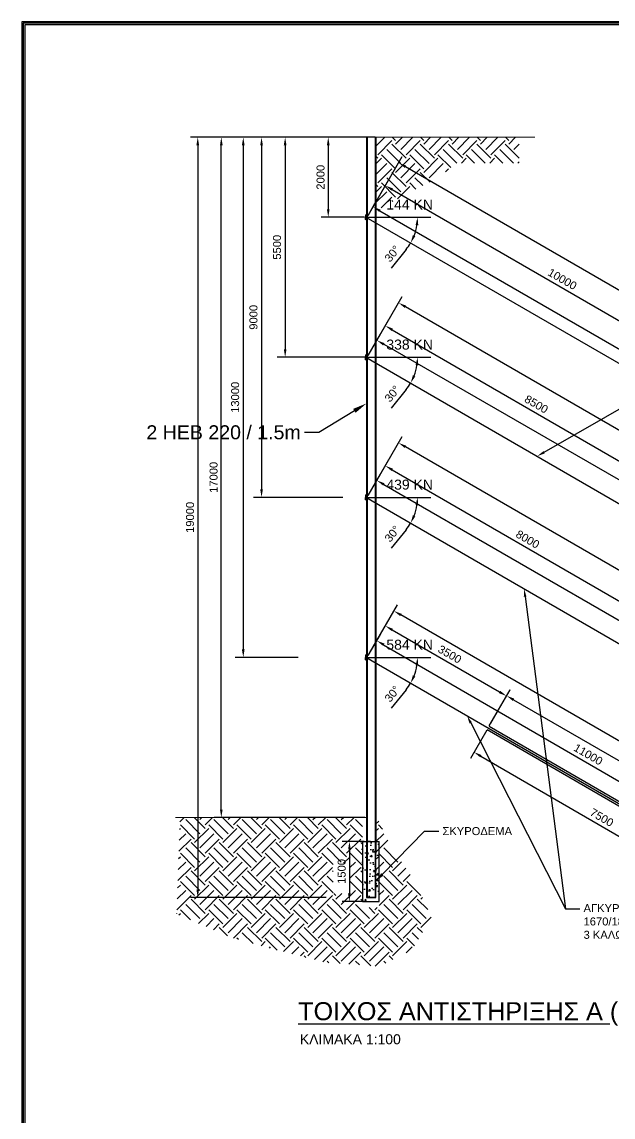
# Model space of a CAD drawing. Header units: inches. Extents: x 3 to 172, y -67 to 57.
# Drawn here: x 95.25 to 110.03, y 29.63 to 56.99 of the extents above; entities that cross this region are included whole.
import ezdxf
from ezdxf import colors
from ezdxf.entities.mleader import LeaderData, LeaderLine
from ezdxf.math import Vec2, Vec3

# ---------------------------------------------------------------- set-up
doc = ezdxf.new("R2010")
doc.units = ezdxf.units.IN
doc.header["$MEASUREMENT"] = 0
for name, color, linetype in [('3', 1, 'Continuous'), ('BEAMS', 3, 'Continuous'), ('BORDER-1', 5, 'Continuous'), ('DETAILS', 3, 'Continuous'), ('L2 COLUMN Wall', 7, 'Continuous'), ('REINFORCEMENT', 6, 'Continuous'), ('STATIC', 3, 'Continuous'), ('STATICA', 3, 'Continuous'), ('TEXT', 3, 'Continuous')]:
    doc.layers.add(name, color=color, linetype=linetype)
doc.styles.add('arial greek', font='arial.ttf')
doc.styles.add('STYLE1', font='arial.ttf')
doc.styles.add('STYLE2', font='arial.ttf')
doc.dimstyles.new('1-100', dxfattribs={"dimtxt": 0.2, "dimasz": 0.2, "dimexe": 0.2, "dimexo": 0, "dimgap": 0.1, "dimtad": 1, "dimdec": 0, "dimlfac": 1000, "dimzin": 1, "dimdsep": 46, "dimtxsty": 'arial greek', "dimcen": 0.02, "dimclrd": 1, "dimclre": 1, "dimclrt": 3, "dimadec": 3, "dimazin": 0, "dimtfac": 0.1, "dimtdec": 0, "dimtmove": 0, "dimatfit": 2, "dimfxl": 1, "dimtolj": 1, "dimtzin": 0, "dimarcsym": 0})
doc.dimstyles.new('style 1', dxfattribs={"dimtxt": 0.2, "dimasz": 0.2, "dimexe": 0.18, "dimexo": 0.0625, "dimgap": 0.09, "dimtad": 1, "dimdec": 0, "dimlfac": 1000, "dimzin": 0, "dimdsep": 46, "dimtxsty": 'STYLE2', "dimcen": 0.09, "dimclrd": 1, "dimclre": 1, "dimclrt": 3, "dimadec": 3, "dimazin": 0, "dimtfac": 1, "dimtdec": 0, "dimtofl": 0, "dimtmove": 0, "dimatfit": 3, "dimfxl": 1, "dimtolj": 1, "dimtzin": 0, "dimarcsym": 0})

# ---------------------------------------------------------------- blocks, each defined once
blk = doc.blocks.new('*D167')
at = {"layer": 'DefPoints', "color": 0, "linetype": 'Continuous', "ltscale": 4, "transparency": 16777216}
for p in [(103.867, 36.513), (103.438, 35.014), (103.864, 35.013)]:
    blk.add_point(p, dxfattribs=at)
at = {"layer": 'DETAILS', "color": 1, "linetype": 'Continuous', "lineweight": -2, "ltscale": 4, "transparency": 16777216}
for p, q in [((103.805, 36.514), (103.261, 36.515)), ((103.441, 36.314), (103.438, 35.214)), ((103.801, 35.014), (103.258, 35.015))]:
    blk.add_line(p, q, dxfattribs=at)
at = {"layer": 'DETAILS', "color": 1, "linetype": 'Continuous', "ltscale": 4, "transparency": 16777216}
for points in [[(103.407, 36.315), (103.474, 36.314), (103.441, 36.514)], [(103.405, 35.215), (103.471, 35.214), (103.438, 35.014)]]:
    blk.add_solid(points, dxfattribs=at)
at = {"layer": 'DETAILS', "color": 3, "linetype": 'Continuous', "lineweight": 15, "ltscale": 4, "transparency": 16777216, "insert": (103.247, 35.765), "char_height": 0.2, "attachment_point": 5, "rotation": 89.8663, "style": 'STYLE2'}
blk.add_mtext('\\A1;1500', dxfattribs=at)
blk = doc.blocks.new('*D168')
at = {"layer": 'DefPoints', "color": 0, "linetype": 'Continuous', "ltscale": 4, "transparency": 16777216}
for p in [(103.875, 52.104), (112.994, 47.897), (112.531, 47.096)]:
    blk.add_point(p, dxfattribs=at)
at = {"layer": 'DETAILS', "color": 1, "linetype": 'Continuous', "lineweight": -2, "ltscale": 4, "transparency": 16777216}
for p, q in [((103.906, 52.158), (104.428, 53.06)), ((104.511, 52.804), (112.821, 47.997)), ((112.562, 47.15), (113.084, 48.052))]:
    blk.add_line(p, q, dxfattribs=at)
at = {"layer": 'DETAILS', "color": 1, "linetype": 'Continuous', "ltscale": 4, "transparency": 16777216}
for points in [[(104.528, 52.833), (104.495, 52.775), (104.338, 52.904)], [(112.838, 48.026), (112.804, 47.968), (112.994, 47.897)]]:
    blk.add_solid(points, dxfattribs=at)
at = {"layer": 'DETAILS', "color": 3, "linetype": 'Continuous', "lineweight": 15, "ltscale": 4, "transparency": 16777216, "insert": (108.762, 50.567), "char_height": 0.2, "attachment_point": 5, "rotation": 329.9515, "style": 'STYLE2'}
blk.add_mtext('\\A1;10000', dxfattribs=at)
blk = doc.blocks.new('*D170')
at = {"layer": 'DefPoints', "color": 0, "linetype": 'Continuous', "ltscale": 4, "transparency": 16777216}
for p in [(104.668, 53.475), (103.911, 52.165), (121.225, 42.154)]:
    blk.add_point(p, dxfattribs=at)
at = {"layer": 'DETAILS', "color": 1, "linetype": 'Continuous', "lineweight": -2, "ltscale": 4, "transparency": 16777216}
for p, q in [((103.942, 52.219), (104.758, 53.631)), ((121.809, 43.563), (104.841, 53.375)), ((121.256, 42.208), (122.072, 43.619))]:
    blk.add_line(p, q, dxfattribs=at)
at = {"layer": 'DETAILS', "color": 1, "linetype": 'Continuous', "ltscale": 4, "transparency": 16777216}
for points in [[(104.858, 53.404), (104.825, 53.346), (104.668, 53.475)], [(121.825, 43.592), (121.792, 43.535), (121.982, 43.463)]]:
    blk.add_solid(points, dxfattribs=at)
at = {"layer": 'DETAILS', "color": 3, "linetype": 'Continuous', "lineweight": 15, "ltscale": 4, "transparency": 16777216, "insert": (112.123, 49.386), "char_height": 0.2, "attachment_point": 5, "rotation": 329.9614, "style": 'STYLE2'}
blk.add_mtext('\\A1;20000', dxfattribs=at)
blk = doc.blocks.new('*D250')
at = {"layer": 'DefPoints', "color": 0, "transparency": 16777216}
for p in [(103.696, 52.116), (103.853, 52.116), (105.23, 52.116), (105.124, 51.892), (121.189, 42.092)]:
    blk.add_point(p, dxfattribs=at)
at = {"layer": 'STATICA', "color": 1, "lineweight": -2, "transparency": 16777216}
blk.add_line((104.857, 51.306), (104.485, 50.845), dxfattribs=at)
for start, end in [(338.8595, 351.102), (321.0635, 329.9615)]:
    blk.add_arc((103.854, 52.116), 1.289, start, end, dxfattribs=at)
at = {"layer": 'STATICA', "color": 1, "transparency": 16777216}
for points in [[(105.094, 51.919), (105.161, 51.914), (105.143, 52.116)], [(105.087, 51.636), (105.026, 51.665), (104.97, 51.47)]]:
    blk.add_solid(points, dxfattribs=at)
at = {"layer": 'STATICA', "color": 3, "transparency": 16777216, "insert": (104.513, 51.202), "char_height": 0.2, "attachment_point": 5, "rotation": 51.0635, "style": 'arial greek'}
blk.add_mtext('\\A1;30%%D', dxfattribs=at)
blk = doc.blocks.new('*D171')
at = {"layer": 'DefPoints', "color": 0, "linetype": 'Continuous', "ltscale": 4, "transparency": 16777216}
for p in [(103.875, 52.104), (117.02, 44.871), (116.864, 44.601)]:
    blk.add_point(p, dxfattribs=at)
at = {"layer": 'DETAILS', "color": 1, "linetype": 'Continuous', "lineweight": -2, "ltscale": 4, "transparency": 16777216}
for p, q in [((103.906, 52.158), (104.121, 52.529)), ((104.204, 52.274), (116.847, 44.971)), ((116.895, 44.655), (117.11, 45.027))]:
    blk.add_line(p, q, dxfattribs=at)
at = {"layer": 'DETAILS', "color": 1, "linetype": 'Continuous', "ltscale": 4, "transparency": 16777216}
for points in [[(104.221, 52.302), (104.188, 52.245), (104.031, 52.374)], [(116.863, 45), (116.83, 44.943), (117.02, 44.871)]]:
    blk.add_solid(points, dxfattribs=at)
at = {"layer": 'DETAILS', "color": 3, "linetype": 'Continuous', "lineweight": 15, "ltscale": 4, "transparency": 16777216, "insert": (110.622, 48.789), "char_height": 0.2, "attachment_point": 5, "rotation": 329.9899, "style": 'STYLE2'}
blk.add_mtext('\\A1;15000', dxfattribs=at)
blk = doc.blocks.new('*D251')
at = {"layer": 'DefPoints', "color": 0, "linetype": 'Continuous', "transparency": 16777216}
for p in [(100.238, 54.113), (103.884, 54.113), (103.885, 37.113)]:
    blk.add_point(p, dxfattribs=at)
at = {"layer": 'TEXT', "color": 1, "linetype": 'Continuous', "lineweight": -2, "transparency": 16777216}
for p, q in [((103.821, 54.113), (100.058, 54.113)), ((100.238, 37.313), (100.238, 53.913)), ((103.823, 37.113), (100.058, 37.113))]:
    blk.add_line(p, q, dxfattribs=at)
at = {"layer": 'TEXT', "color": 1, "linetype": 'Continuous', "transparency": 16777216}
for points in [[(100.205, 53.913), (100.271, 53.913), (100.238, 54.113)], [(100.205, 37.313), (100.271, 37.313), (100.238, 37.113)]]:
    blk.add_solid(points, dxfattribs=at)
at = {"layer": 'TEXT', "color": 3, "linetype": 'Continuous', "transparency": 16777216, "insert": (100.046, 45.613), "char_height": 0.2, "attachment_point": 5, "rotation": 90, "style": 'STYLE2'}
blk.add_mtext('\\A1;17000', dxfattribs=at)
blk = doc.blocks.new('*D174')
at = {"layer": 'DefPoints', "color": 0, "linetype": 'Continuous', "transparency": 16777216}
for p in [(102.922, 54.113), (99.649, 35.113), (102.922, 35.113)]:
    blk.add_point(p, dxfattribs=at)
at = {"layer": 'TEXT', "color": 1, "linetype": 'Continuous', "lineweight": -2, "transparency": 16777216}
for p, q in [((102.86, 54.113), (99.469, 54.113)), ((99.649, 53.913), (99.649, 35.313)), ((102.86, 35.113), (99.469, 35.113))]:
    blk.add_line(p, q, dxfattribs=at)
at = {"layer": 'TEXT', "color": 1, "linetype": 'Continuous', "transparency": 16777216}
for points in [[(99.616, 53.913), (99.682, 53.913), (99.649, 54.113)], [(99.616, 35.313), (99.682, 35.313), (99.649, 35.113)]]:
    blk.add_solid(points, dxfattribs=at)
at = {"layer": 'TEXT', "color": 3, "linetype": 'Continuous', "transparency": 16777216, "insert": (99.457, 44.613), "char_height": 0.2, "attachment_point": 5, "rotation": 90, "style": 'STYLE2'}
blk.add_mtext('\\A1;19000', dxfattribs=at)
blk = doc.blocks.new('*D175')
at = {"layer": 'DefPoints', "color": 0, "linetype": 'Continuous', "transparency": 16777216}
for p in [(103.884, 54.113), (102.911, 52.113), (103.884, 52.113)]:
    blk.add_point(p, dxfattribs=at)
at = {"layer": 'TEXT', "color": 1, "linetype": 'Continuous', "lineweight": -2, "transparency": 16777216}
for p, q in [((103.821, 54.113), (102.731, 54.113)), ((102.911, 53.913), (102.911, 52.313)), ((103.821, 52.113), (102.731, 52.113))]:
    blk.add_line(p, q, dxfattribs=at)
at = {"layer": 'TEXT', "color": 1, "linetype": 'Continuous', "transparency": 16777216}
for points in [[(102.878, 53.913), (102.944, 53.913), (102.911, 54.113)], [(102.878, 52.313), (102.944, 52.313), (102.911, 52.113)]]:
    blk.add_solid(points, dxfattribs=at)
at = {"layer": 'TEXT', "color": 3, "linetype": 'Continuous', "transparency": 16777216, "insert": (102.719, 53.113), "char_height": 0.2, "attachment_point": 5, "rotation": 90, "style": 'STYLE2'}
blk.add_mtext('\\A1;2000', dxfattribs=at)
blk = doc.blocks.new('*D176')
at = {"layer": 'DefPoints', "color": 0, "linetype": 'Continuous', "ltscale": 4, "transparency": 16777216}
for p in [(103.875, 48.604), (111.696, 45.148), (111.234, 44.349)]:
    blk.add_point(p, dxfattribs=at)
at = {"layer": 'DETAILS', "color": 1, "linetype": 'Continuous', "lineweight": -2, "ltscale": 4, "transparency": 16777216}
for p, q in [((103.906, 48.658), (104.427, 49.558)), ((104.51, 49.302), (111.522, 45.248)), ((111.265, 44.403), (111.786, 45.303))]:
    blk.add_line(p, q, dxfattribs=at)
at = {"layer": 'DETAILS', "color": 1, "linetype": 'Continuous', "ltscale": 4, "transparency": 16777216}
for points in [[(104.527, 49.331), (104.493, 49.273), (104.337, 49.402)], [(111.539, 45.277), (111.506, 45.219), (111.696, 45.148)]]:
    blk.add_solid(points, dxfattribs=at)
at = {"layer": 'DETAILS', "color": 3, "linetype": 'Continuous', "lineweight": 15, "ltscale": 4, "transparency": 16777216, "insert": (108.112, 47.441), "char_height": 0.2, "attachment_point": 5, "rotation": 329.965, "style": 'STYLE2'}
blk.add_mtext('\\A1;8500', dxfattribs=at)
blk = doc.blocks.new('*D178')
at = {"layer": 'DefPoints', "color": 0, "linetype": 'Continuous', "ltscale": 4, "transparency": 16777216}
for p in [(104.668, 49.975), (103.911, 48.665), (120.792, 38.904)]:
    blk.add_point(p, dxfattribs=at)
at = {"layer": 'DETAILS', "color": 1, "linetype": 'Continuous', "lineweight": -2, "ltscale": 4, "transparency": 16777216}
for p, q in [((103.942, 48.719), (104.758, 50.131)), ((121.376, 40.314), (104.841, 49.875)), ((120.823, 38.958), (121.639, 40.369))]:
    blk.add_line(p, q, dxfattribs=at)
at = {"layer": 'DETAILS', "color": 1, "linetype": 'Continuous', "ltscale": 4, "transparency": 16777216}
for points in [[(104.858, 49.904), (104.825, 49.846), (104.668, 49.975)], [(121.393, 40.343), (121.359, 40.285), (121.549, 40.214)]]:
    blk.add_solid(points, dxfattribs=at)
at = {"layer": 'DETAILS', "color": 3, "linetype": 'Continuous', "lineweight": 15, "ltscale": 4, "transparency": 16777216, "insert": (114.287, 44.635), "char_height": 0.2, "attachment_point": 5, "rotation": 329.9614, "style": 'STYLE2'}
blk.add_mtext('\\A1;19500', dxfattribs=at)
blk = doc.blocks.new('*D252')
at = {"layer": 'DefPoints', "color": 0, "transparency": 16777216}
for p in [(103.696, 48.616), (103.853, 48.616), (105.23, 48.616), (105.124, 48.392), (120.756, 38.842)]:
    blk.add_point(p, dxfattribs=at)
at = {"layer": 'STATICA', "color": 1, "lineweight": -2, "transparency": 16777216}
blk.add_line((104.857, 47.806), (104.485, 47.345), dxfattribs=at)
for start, end in [(338.8595, 351.102), (321.0635, 329.9615)]:
    blk.add_arc((103.854, 48.616), 1.289, start, end, dxfattribs=at)
at = {"layer": 'STATICA', "color": 1, "transparency": 16777216}
for points in [[(105.094, 48.419), (105.161, 48.414), (105.143, 48.616)], [(105.087, 48.136), (105.026, 48.165), (104.97, 47.97)]]:
    blk.add_solid(points, dxfattribs=at)
at = {"layer": 'STATICA', "color": 3, "transparency": 16777216, "insert": (104.513, 47.702), "char_height": 0.2, "attachment_point": 5, "rotation": 51.0635, "style": 'arial greek'}
blk.add_mtext('\\A1;30%%D', dxfattribs=at)
blk = doc.blocks.new('*D179')
at = {"layer": 'DefPoints', "color": 0, "linetype": 'Continuous', "ltscale": 4, "transparency": 16777216}
for p in [(103.875, 48.604), (116.256, 42.05), (116.006, 41.615)]:
    blk.add_point(p, dxfattribs=at)
at = {"layer": 'DETAILS', "color": 1, "linetype": 'Continuous', "lineweight": -2, "ltscale": 4, "transparency": 16777216}
for p, q in [((103.906, 48.658), (104.215, 49.194)), ((104.299, 48.938), (116.083, 42.149)), ((116.037, 41.669), (116.346, 42.206))]:
    blk.add_line(p, q, dxfattribs=at)
at = {"layer": 'DETAILS', "color": 1, "linetype": 'Continuous', "ltscale": 4, "transparency": 16777216}
for points in [[(104.315, 48.967), (104.282, 48.909), (104.126, 49.038)], [(116.099, 42.178), (116.066, 42.121), (116.256, 42.05)]]:
    blk.add_solid(points, dxfattribs=at)
at = {"layer": 'DETAILS', "color": 3, "linetype": 'Continuous', "lineweight": 15, "ltscale": 4, "transparency": 16777216, "insert": (111.586, 44.962), "char_height": 0.2, "attachment_point": 5, "rotation": 330.0532, "style": 'STYLE2'}
blk.add_mtext('\\A1;14000', dxfattribs=at)
blk = doc.blocks.new('*D182')
at = {"layer": 'DefPoints', "color": 0, "ltscale": 100, "transparency": 16777216}
for p in [(103.864, 54.113), (101.834, 48.613), (103.864, 48.613)]:
    blk.add_point(p, dxfattribs=at)
at = {"layer": 'REINFORCEMENT', "color": 1, "lineweight": -2, "ltscale": 100, "transparency": 16777216}
for p, q in [((103.864, 54.113), (101.634, 54.113)), ((101.834, 53.913), (101.834, 48.813)), ((103.864, 48.613), (101.634, 48.613))]:
    blk.add_line(p, q, dxfattribs=at)
at = {"layer": 'REINFORCEMENT', "color": 1, "ltscale": 100, "transparency": 16777216}
for points in [[(101.8, 53.913), (101.867, 53.913), (101.834, 54.113)], [(101.8, 48.813), (101.867, 48.813), (101.834, 48.613)]]:
    blk.add_solid(points, dxfattribs=at)
at = {"layer": 'REINFORCEMENT', "color": 3, "ltscale": 100, "transparency": 16777216, "insert": (101.631, 51.363), "char_height": 0.2, "attachment_point": 5, "rotation": 90, "style": 'arial greek'}
blk.add_mtext('\\A1;5500', dxfattribs=at)
blk = doc.blocks.new('*D183')
at = {"layer": 'DefPoints', "color": 0, "ltscale": 100, "transparency": 16777216}
for p in [(103.276, 54.113), (101.244, 45.113), (103.276, 45.113)]:
    blk.add_point(p, dxfattribs=at)
at = {"layer": 'REINFORCEMENT', "color": 1, "lineweight": -2, "ltscale": 100, "transparency": 16777216}
for p, q in [((103.276, 54.113), (101.044, 54.113)), ((101.244, 53.913), (101.244, 45.313)), ((103.276, 45.113), (101.044, 45.113))]:
    blk.add_line(p, q, dxfattribs=at)
at = {"layer": 'REINFORCEMENT', "color": 1, "ltscale": 100, "transparency": 16777216}
for points in [[(101.211, 53.913), (101.277, 53.913), (101.244, 54.113)], [(101.211, 45.313), (101.277, 45.313), (101.244, 45.113)]]:
    blk.add_solid(points, dxfattribs=at)
at = {"layer": 'REINFORCEMENT', "color": 3, "ltscale": 100, "transparency": 16777216, "insert": (101.042, 49.613), "char_height": 0.2, "attachment_point": 5, "rotation": 90, "style": 'arial greek'}
blk.add_mtext('\\A1;9000', dxfattribs=at)
blk = doc.blocks.new('*D184')
at = {"layer": 'DefPoints', "color": 0, "linetype": 'Continuous', "ltscale": 4, "transparency": 16777216}
for p in [(103.875, 45.104), (111.261, 41.895), (110.799, 41.096)]:
    blk.add_point(p, dxfattribs=at)
at = {"layer": 'DETAILS', "color": 1, "linetype": 'Continuous', "lineweight": -2, "ltscale": 4, "transparency": 16777216}
for p, q in [((103.906, 45.158), (104.427, 46.058)), ((104.51, 45.802), (111.088, 41.995)), ((110.831, 41.15), (111.351, 42.051))]:
    blk.add_line(p, q, dxfattribs=at)
at = {"layer": 'DETAILS', "color": 1, "linetype": 'Continuous', "ltscale": 4, "transparency": 16777216}
for points in [[(104.527, 45.831), (104.494, 45.773), (104.337, 45.902)], [(111.105, 42.024), (111.072, 41.966), (111.261, 41.895)]]:
    blk.add_solid(points, dxfattribs=at)
at = {"layer": 'DETAILS', "color": 3, "linetype": 'Continuous', "lineweight": 15, "ltscale": 4, "transparency": 16777216, "insert": (107.896, 44.065), "char_height": 0.2, "attachment_point": 5, "rotation": 329.9404, "style": 'STYLE2'}
blk.add_mtext('\\A1;8000', dxfattribs=at)
blk = doc.blocks.new('*D186')
at = {"layer": 'DefPoints', "color": 0, "linetype": 'Continuous', "ltscale": 4, "transparency": 16777216}
for p in [(104.668, 46.475), (103.911, 45.165), (121.225, 35.154)]:
    blk.add_point(p, dxfattribs=at)
at = {"layer": 'DETAILS', "color": 1, "linetype": 'Continuous', "lineweight": -2, "ltscale": 4, "transparency": 16777216}
for p, q in [((103.942, 45.219), (104.758, 46.631)), ((121.809, 36.563), (104.841, 46.375)), ((121.256, 35.208), (122.072, 36.619))]:
    blk.add_line(p, q, dxfattribs=at)
at = {"layer": 'DETAILS', "color": 1, "linetype": 'Continuous', "ltscale": 4, "transparency": 16777216}
for points in [[(104.858, 46.404), (104.825, 46.346), (104.668, 46.475)], [(121.825, 36.592), (121.792, 36.535), (121.982, 36.463)]]:
    blk.add_solid(points, dxfattribs=at)
at = {"layer": 'DETAILS', "color": 3, "linetype": 'Continuous', "lineweight": 15, "ltscale": 4, "transparency": 16777216, "insert": (114.936, 40.759), "char_height": 0.2, "attachment_point": 5, "rotation": 329.9614, "style": 'STYLE2'}
blk.add_mtext('\\A1;20000', dxfattribs=at)
blk = doc.blocks.new('*D253')
at = {"layer": 'DefPoints', "color": 0, "transparency": 16777216}
for p in [(103.696, 45.116), (103.853, 45.116), (105.124, 44.892), (105.23, 45.116), (121.189, 35.092)]:
    blk.add_point(p, dxfattribs=at)
at = {"layer": 'STATICA', "color": 1, "lineweight": -2, "transparency": 16777216}
blk.add_line((104.857, 44.306), (104.485, 43.845), dxfattribs=at)
for start, end in [(338.8595, 351.102), (321.0635, 329.9615)]:
    blk.add_arc((103.854, 45.116), 1.289, start, end, dxfattribs=at)
at = {"layer": 'STATICA', "color": 1, "transparency": 16777216}
for points in [[(105.094, 44.919), (105.161, 44.914), (105.143, 45.116)], [(105.087, 44.636), (105.026, 44.665), (104.97, 44.47)]]:
    blk.add_solid(points, dxfattribs=at)
at = {"layer": 'STATICA', "color": 3, "transparency": 16777216, "insert": (104.513, 44.202), "char_height": 0.2, "attachment_point": 5, "rotation": 51.0635, "style": 'arial greek'}
blk.add_mtext('\\A1;30%%D', dxfattribs=at)
blk = doc.blocks.new('*D187')
at = {"layer": 'DefPoints', "color": 0, "linetype": 'Continuous', "ltscale": 4, "transparency": 16777216}
for p in [(103.875, 45.104), (116.248, 38.534), (115.997, 38.1)]:
    blk.add_point(p, dxfattribs=at)
at = {"layer": 'DETAILS', "color": 1, "linetype": 'Continuous', "lineweight": -2, "ltscale": 4, "transparency": 16777216}
for p, q in [((103.906, 45.158), (104.215, 45.693)), ((104.299, 45.437), (116.075, 38.634)), ((116.029, 38.155), (116.338, 38.69))]:
    blk.add_line(p, q, dxfattribs=at)
at = {"layer": 'DETAILS', "color": 1, "linetype": 'Continuous', "ltscale": 4, "transparency": 16777216}
for points in [[(104.315, 45.466), (104.282, 45.408), (104.125, 45.537)], [(116.091, 38.663), (116.058, 38.605), (116.248, 38.534)]]:
    blk.add_solid(points, dxfattribs=at)
at = {"layer": 'DETAILS', "color": 3, "linetype": 'Continuous', "lineweight": 15, "ltscale": 4, "transparency": 16777216, "insert": (111.582, 41.451), "char_height": 0.2, "attachment_point": 5, "rotation": 329.9849, "style": 'STYLE2'}
blk.add_mtext('\\A1;14000', dxfattribs=at)
blk = doc.blocks.new('*D190')
at = {"layer": 'DefPoints', "color": 0, "linetype": 'Continuous', "ltscale": 4, "transparency": 16777216}
for p in [(103.875, 41.104), (107.367, 40.15), (106.905, 39.352)]:
    blk.add_point(p, dxfattribs=at)
at = {"layer": 'DETAILS', "color": 1, "linetype": 'Continuous', "lineweight": -2, "ltscale": 4, "transparency": 16777216}
for p, q in [((103.906, 41.158), (104.427, 42.058)), ((104.51, 41.802), (107.194, 40.25)), ((106.937, 39.406), (107.457, 40.306))]:
    blk.add_line(p, q, dxfattribs=at)
at = {"layer": 'DETAILS', "color": 1, "linetype": 'Continuous', "ltscale": 4, "transparency": 16777216}
for points in [[(104.526, 41.83), (104.493, 41.773), (104.337, 41.902)], [(107.21, 40.279), (107.177, 40.221), (107.367, 40.15)]]:
    blk.add_solid(points, dxfattribs=at)
at = {"layer": 'DETAILS', "color": 3, "linetype": 'Continuous', "lineweight": 15, "ltscale": 4, "transparency": 16777216, "insert": (105.948, 41.192), "char_height": 0.2, "attachment_point": 5, "rotation": 329.9701, "style": 'STYLE2'}
blk.add_mtext('\\A1;3500', dxfattribs=at)
blk = doc.blocks.new('*D191')
at = {"layer": 'DefPoints', "color": 0, "linetype": 'Continuous', "ltscale": 4, "transparency": 16777216}
for p in [(106.941, 39.414), (120.355, 32.646), (119.926, 31.904)]:
    blk.add_point(p, dxfattribs=at)
at = {"layer": 'DETAILS', "color": 1, "linetype": 'Continuous', "lineweight": -2, "ltscale": 4, "transparency": 16777216}
for p, q in [((106.972, 39.468), (107.46, 40.311)), ((107.543, 40.055), (120.182, 32.746)), ((119.957, 31.959), (120.445, 32.802))]:
    blk.add_line(p, q, dxfattribs=at)
at = {"layer": 'DETAILS', "color": 1, "linetype": 'Continuous', "ltscale": 4, "transparency": 16777216}
for points in [[(107.56, 40.084), (107.526, 40.026), (107.37, 40.155)], [(120.198, 32.775), (120.165, 32.717), (120.355, 32.646)]]:
    blk.add_solid(points, dxfattribs=at)
at = {"layer": 'DETAILS', "color": 3, "linetype": 'Continuous', "lineweight": 15, "ltscale": 4, "transparency": 16777216, "insert": (115.979, 35.399), "char_height": 0.2, "attachment_point": 5, "rotation": 329.9599, "style": 'STYLE2'}
blk.add_mtext('\\A1;15000', dxfattribs=at)
blk = doc.blocks.new('*D192')
at = {"layer": 'DefPoints', "color": 0, "linetype": 'Continuous', "ltscale": 4, "transparency": 16777216}
for p in [(104.552, 42.275), (103.911, 41.165), (119.926, 31.904)]:
    blk.add_point(p, dxfattribs=at)
at = {"layer": 'DETAILS', "color": 1, "linetype": 'Continuous', "lineweight": -2, "ltscale": 4, "transparency": 16777216}
for p, q in [((103.942, 41.219), (104.642, 42.431)), ((120.394, 33.114), (104.725, 42.175)), ((119.957, 31.959), (120.658, 33.17))]:
    blk.add_line(p, q, dxfattribs=at)
at = {"layer": 'DETAILS', "color": 1, "linetype": 'Continuous', "ltscale": 4, "transparency": 16777216}
for points in [[(104.742, 42.203), (104.709, 42.146), (104.552, 42.275)], [(120.411, 33.143), (120.378, 33.085), (120.568, 33.014)]]:
    blk.add_solid(points, dxfattribs=at)
at = {"layer": 'DETAILS', "color": 3, "linetype": 'Continuous', "lineweight": 15, "ltscale": 4, "transparency": 16777216, "insert": (114.967, 36.475), "char_height": 0.2, "attachment_point": 5, "rotation": 329.9614, "style": 'STYLE2'}
blk.add_mtext('\\A1;18500', dxfattribs=at)
blk = doc.blocks.new('*D254')
at = {"layer": 'DefPoints', "color": 0, "transparency": 16777216}
for p in [(103.696, 41.116), (103.853, 41.116), (105.23, 41.116), (105.124, 40.892), (119.89, 31.843)]:
    blk.add_point(p, dxfattribs=at)
at = {"layer": 'STATICA', "color": 1, "lineweight": -2, "transparency": 16777216}
blk.add_line((104.857, 40.306), (104.485, 39.845), dxfattribs=at)
for start, end in [(338.8595, 351.102), (321.0635, 329.9615)]:
    blk.add_arc((103.854, 41.116), 1.289, start, end, dxfattribs=at)
at = {"layer": 'STATICA', "color": 1, "transparency": 16777216}
for points in [[(105.094, 40.919), (105.161, 40.914), (105.143, 41.116)], [(105.087, 40.636), (105.026, 40.665), (104.97, 40.47)]]:
    blk.add_solid(points, dxfattribs=at)
at = {"layer": 'STATICA', "color": 3, "transparency": 16777216, "insert": (104.513, 40.202), "char_height": 0.2, "attachment_point": 5, "rotation": 51.0635, "style": 'arial greek'}
blk.add_mtext('\\A1;30%%D', dxfattribs=at)
blk = doc.blocks.new('*D193')
at = {"layer": 'DefPoints', "color": 0, "linetype": 'Continuous', "ltscale": 4, "transparency": 16777216}
for p in [(103.875, 41.104), (113.639, 36.013), (113.39, 35.584)]:
    blk.add_point(p, dxfattribs=at)
at = {"layer": 'DETAILS', "color": 1, "linetype": 'Continuous', "lineweight": -2, "ltscale": 4, "transparency": 16777216}
for p, q in [((103.906, 41.158), (104.214, 41.687)), ((104.296, 41.431), (113.466, 36.113)), ((113.422, 35.638), (113.729, 36.168))]:
    blk.add_line(p, q, dxfattribs=at)
at = {"layer": 'DETAILS', "color": 1, "linetype": 'Continuous', "ltscale": 4, "transparency": 16777216}
for points in [[(104.313, 41.46), (104.28, 41.402), (104.123, 41.532)], [(113.482, 36.142), (113.449, 36.084), (113.639, 36.013)]]:
    blk.add_solid(points, dxfattribs=at)
at = {"layer": 'DETAILS', "color": 3, "linetype": 'Continuous', "lineweight": 15, "ltscale": 4, "transparency": 16777216, "insert": (109.409, 38.688), "char_height": 0.2, "attachment_point": 5, "rotation": 329.8847, "style": 'STYLE2'}
blk.add_mtext('\\A1;11000', dxfattribs=at)
blk = doc.blocks.new('*D195')
at = {"layer": 'DefPoints', "color": 0, "linetype": 'Continuous', "ltscale": 4, "transparency": 16777216}
for p in [(106.905, 39.352), (113.39, 35.584), (113.038, 34.978)]:
    blk.add_point(p, dxfattribs=at)
at = {"layer": 'DETAILS', "color": 1, "linetype": 'Continuous', "lineweight": -2, "ltscale": 4, "transparency": 16777216}
for p, q in [((106.874, 39.298), (106.463, 38.59)), ((106.726, 38.645), (112.865, 35.078)), ((113.359, 35.53), (112.947, 34.822))]:
    blk.add_line(p, q, dxfattribs=at)
at = {"layer": 'DETAILS', "color": 1, "linetype": 'Continuous', "ltscale": 4, "transparency": 16777216}
for points in [[(106.743, 38.674), (106.709, 38.616), (106.553, 38.746)], [(112.882, 35.107), (112.848, 35.05), (113.038, 34.978)]]:
    blk.add_solid(points, dxfattribs=at)
at = {"layer": 'DETAILS', "color": 3, "linetype": 'Continuous', "lineweight": 15, "ltscale": 4, "transparency": 16777216, "insert": (109.748, 37.112), "char_height": 0.2, "attachment_point": 5, "rotation": 329.844, "style": 'STYLE2'}
blk.add_mtext('\\A1;7500', dxfattribs=at)
blk = doc.blocks.new('*D196')
at = {"layer": 'DefPoints', "color": 0, "ltscale": 100, "transparency": 16777216}
for p in [(102.16, 54.113), (100.787, 41.113), (102.16, 41.113)]:
    blk.add_point(p, dxfattribs=at)
at = {"layer": 'REINFORCEMENT', "color": 1, "lineweight": -2, "ltscale": 100, "transparency": 16777216}
for p, q in [((102.16, 54.113), (100.587, 54.113)), ((100.787, 53.913), (100.787, 41.313)), ((102.16, 41.113), (100.587, 41.113))]:
    blk.add_line(p, q, dxfattribs=at)
at = {"layer": 'REINFORCEMENT', "color": 1, "ltscale": 100, "transparency": 16777216}
for points in [[(100.753, 53.913), (100.82, 53.913), (100.787, 54.113)], [(100.753, 41.313), (100.82, 41.313), (100.787, 41.113)]]:
    blk.add_solid(points, dxfattribs=at)
at = {"layer": 'REINFORCEMENT', "color": 3, "ltscale": 100, "transparency": 16777216, "insert": (100.584, 47.613), "char_height": 0.2, "attachment_point": 5, "rotation": 90, "style": 'arial greek'}
blk.add_mtext('\\A1;13000', dxfattribs=at)

msp = doc.modelspace()

# ---------------------------------------------------------------- hatches: boundary and pattern name
at = {"layer": 'L2 COLUMN Wall'}
h = msp.add_hatch(dxfattribs=at)
h.set_pattern_fill('AR-CONC', color=1, scale=0.05)
h.set_pattern_definition([(50, (104.18365, 35.01344), (0.35863, -0.031376), [0.0375, -0.4125]), (355, (104.18365, 35.01344), (-0.06938, 0.3761), [0.03, -0.33]), (100.451, (104.21354, 35.01082), (0.289254, 0.34472), [0.03187, -0.35057]), (46.184, (104.18365, 35.11344), (0.53362, -0.08276), [0.05625, -0.61875]), (96.636, (104.2281, 35.10654), (0.46733, 0.48706), [0.0478, -0.52586]), (351.184, (104.18365, 35.11344), (0.46733, 0.48706), [0.045, -0.495]), (21, (104.23365, 35.08844), (0.298454, -0.20131), [0.0375, -0.4125]), (326, (104.23365, 35.08844), (0.12166, 0.362575), [0.03, -0.33]), (71.451, (104.25853, 35.07166), (0.42011, 0.161266), [0.03187, -0.35057]), (37.5, (104.18365, 35.01344), (0.00608, 0.166447), [0, -0.326, 0, -0.335, 0, -0.33125]), (7.5, (104.18365, 35.01344), (0.131535, 0.197206), [0, -0.191, 0, -0.3185, 0, -0.12625]), (327.5, (104.07215, 35.01344), (0.266911, -0.011277), [0, -0.125, 0, -0.39, 0, -0.5175]), (317.5, (104.02215, 35.01344), (0.291593, 0.050052), [0, -0.1625, 0, -0.259, 0, -0.3675])])
h.paths.add_polyline_path([(103.8623, 36.5144), (103.7623, 36.5144), (103.7637, 35.0134), (104.1837, 35.0134), (104.1837, 36.5134), (104.0837, 36.5134), (104.0837, 35.1134), (103.8637, 35.1134)])
h.paths.add_polyline_path([(104.0712, 36.5134), (103.8762, 36.5134), (103.8762, 35.1134), (104.0712, 35.1134)], flags=17)
at = {"layer": 'TEXT', "linetype": 'Continuous'}
h = msp.add_hatch(dxfattribs=at)
h.set_pattern_fill('EARTH', color=1, scale=2, angle=45, style=0)
h.set_pattern_definition([(45, (107.6855, 52.26225), (1e-16, 0.707107), [0.5, -0.5]), (45, (107.55293, 52.39484), (1e-16, 0.70711), [0.5, -0.5]), (45, (107.42035, 52.5274), (1e-16, 0.70711), [0.5, -0.5]), (135, (107.42035, 52.6158), (-0.70711, 1e-16), [0.5, -0.5]), (135, (107.55293, 52.7484), (-0.70711, 1e-16), [0.5, -0.5]), (135, (107.6855, 52.88097), (-0.70711, 1e-16), [0.5, -0.5])])
h.paths.add_polyline_path([(107.6855, 54.1134), (104.0837, 54.1134), (104.0837, 52.2623), (104.8112, 52.6719), (105.6281, 53.0762), (106.1179, 53.4678), (107.6855, 53.4678)])
h = msp.add_hatch(dxfattribs=at)
h.set_pattern_fill('EARTH', color=1, scale=2, angle=45, style=0)
h.set_pattern_definition([(45, (105.49026, 33.39183), (1e-16, 0.707107), [0.5, -0.5]), (45, (105.35767, 33.5244), (1e-16, 0.707107), [0.5, -0.5]), (45, (105.2251, 33.657), (1e-16, 0.707107), [0.5, -0.5]), (135, (105.2251, 33.7454), (-0.707107, 1e-16), [0.5, -0.5]), (135, (105.35767, 33.87797), (-0.707107, 1e-16), [0.5, -0.5]), (135, (105.49026, 34.01055), (-0.707107, 1e-16), [0.5, -0.5])])
h.paths.add_polyline_path([(103.7652, 37.1134), (99.205, 37.1134), (99.1249, 34.7002), (100.5255, 34.1005), (101.3712, 33.8688), (102.8579, 33.4872), (104.1809, 33.3918), (104.9992, 33.8007), (105.4903, 34.6048), (105.0947, 35.4906), (104.4537, 36.431), (104.0852, 37.2123), (104.0852, 35.4634), (104.1852, 35.4634), (104.1852, 34.862), (103.7652, 34.862)])
h.paths.add_polyline_path([(103.4446, 35.2158), (103.4446, 35.9689), (103.0324, 35.9689), (103.0324, 35.2158)], flags=16)

# ---------------------------------------------------------------- linework, layer by layer
at = {"layer": 'BORDER-1', "color": 2}
for p, q in [((95.2536, 56.9949), (95.2536, 2.2577)), ((172.2023, 56.9949), (95.2536, 56.9949)), ((172.1673, 56.9599), (95.2886, 56.9599)), ((95.2886, 56.9599), (95.2886, 2.2927)), ((172.1323, 56.9249), (95.3236, 56.9249)), ((95.3236, 56.9249), (95.3236, 2.3277))]:
    msp.add_line(p, q, dxfattribs=at)
at = {"layer": 'DETAILS', "linetype": 'Continuous', "lineweight": 15, "ltscale": 4}
for points in [[(104.0837, 54.1134), (108.0774, 54.1134)], [(103.8852, 37.1134), (99.0966, 37.1134)]]:
    msp.add_lwpolyline(points, dxfattribs=at)
at = {"layer": 'STATIC', "color": 3, "linetype": 'Continuous'}
for points in [[(103.8637, 54.1134), (103.8637, 35.1134)], [(103.8807, 54.1134), (103.8807, 35.1134)], [(104.0867, 54.1134), (104.0837, 35.1134)], [(104.1037, 54.1134), (104.1037, 36.224)], [(104.0837, 35.1134), (103.8637, 35.1134)]]:
    msp.add_lwpolyline(points, dxfattribs=at)
at = {"layer": 'STATICA'}
for points in [[(104.0837, 54.1134), (103.8637, 54.1134)], [(103.7637, 36.5134), (103.7637, 35.0134), (104.1837, 35.0134), (104.1837, 36.5134)], [(103.7637, 36.5134), (104.1837, 36.5134)], [(103.8637, 36.5134), (103.8637, 35.1134), (104.1037, 35.1134), (104.1037, 36.5134)]]:
    msp.add_lwpolyline(points, dxfattribs=at)
at = {"layer": 'STATICA', "color": 8}
msp.add_lwpolyline([(103.9637, 36.5134), (103.8637, 36.5134)], dxfattribs=at)
at = {"layer": 'TEXT', "linetype": 'Continuous'}
for p, q in [((103.8533, 52.1162), (121.1889, 42.0919)), ((103.8533, 48.6162), (120.756, 38.8422)), ((103.8533, 45.1162), (121.1889, 35.0919)), ((103.8533, 41.1162), (119.8904, 31.8428))]:
    msp.add_line(p, q, dxfattribs=at)
at = {"layer": 'TEXT', "color": 3, "linetype": 'Continuous'}
for p, q in [((106.8802, 39.3085), (119.8653, 31.7994)), ((106.9303, 39.3951), (119.9154, 31.886))]:
    msp.add_line(p, q, dxfattribs=at)
at = {"layer": 'TEXT', "linetype": 'Continuous', "flags": 128}
for points in [[(103.8823, 52.1845), (103.8518, 52.1752), (103.8411, 52.0542)], [(103.8695, 52.0397), (103.8411, 52.0542), (103.8518, 52.1752)], [(103.8823, 48.6845), (103.8518, 48.6752), (103.8411, 48.5542)], [(103.8695, 48.5397), (103.8411, 48.5542), (103.8518, 48.6752)], [(103.8823, 45.1845), (103.8518, 45.1752), (103.8411, 45.0542)], [(103.8695, 45.0397), (103.8411, 45.0542), (103.8518, 45.1752)], [(103.8823, 41.1845), (103.8518, 41.1752), (103.8411, 41.0542)], [(103.8695, 41.0397), (103.8411, 41.0542), (103.8518, 41.1752)]]:
    msp.add_lwpolyline(points, dxfattribs=at)
at = {"layer": 'TEXT', "linetype": 'Continuous', "const_width": 0.0127, "flags": 128}
for points in [[(103.8526, 52.1134, 1), (103.8653, 52.1134, 1)], [(103.8526, 48.6134, 1), (103.8653, 48.6134, 1)], [(103.8526, 45.1134, 1), (103.8653, 45.1134, 1)], [(103.8526, 41.1134, 1), (103.8653, 41.1134, 1)]]:
    msp.add_lwpolyline(points, format="xyb", close=True, dxfattribs=at)
at = {"layer": 'TEXT', "color": 1, "linetype": 'Continuous'}
for points in [[(103.859, 52.1134), (105.472, 52.1134)], [(103.859, 48.6134), (105.472, 48.6134)], [(103.859, 45.1134), (105.472, 45.1134)], [(103.859, 41.1134), (105.472, 41.1134)]]:
    msp.add_lwpolyline(points, dxfattribs=at)

# ---------------------------------------------------------------- texts
at = {"layer": '3', "color": 3, "style": 'STYLE1'}
for s, p in [('144 KN', (104.3632, 52.3065)), ('338 KN', (104.3632, 48.8065)), ('439 KN', (104.3632, 45.3065)), ('584 KN', (104.3632, 41.3065))]:
    msp.add_text(s, height=0.25, dxfattribs=at).set_placement(p)
at = {"layer": 'BEAMS', "color": 2, "style": 'STYLE1'}
msp.add_text('%%UΤΟΙΧΟΣ ΑΝΤΙΣΤΗΡΙΞΗΣ A %%U(ΕΚΣΚΑΦΗ 17.0Μ)', height=0.45, dxfattribs=at).set_placement((102.1594, 32.0479))
at = {"layer": 'BEAMS', "style": 'STYLE1'}
msp.add_text('ΚΛΙΜΑΚΑ 1:100', height=0.25, dxfattribs=at).set_placement((102.2011, 31.4463))

# ---------------------------------------------------------------- dimensions: what is measured, and where the dimension line sits
at = {"layer": 'DETAILS', "linetype": 'Continuous', "lineweight": 15, "ltscale": 4}
for base, p1, p2, angle, picture, middle in [((104.6681, 53.475), (121.2245, 42.1536), (103.9108, 52.1652), 149.96144, '*D170', (112.0265, 49.22)), ((104.6681, 49.975), (120.7917, 38.9039), (103.9108, 48.6652), 149.96144, '*D178', (114.1907, 44.4686)), ((116.2559, 42.0496), (103.8751, 48.6036), (116.0056, 41.615), 330.05319, '*D179', (111.4905, 44.7951)), ((104.6681, 46.475), (121.2245, 35.1536), (103.9108, 45.1652), 149.96144, '*D186', (114.84, 40.5931)), ((116.2478, 38.5337), (103.8751, 45.1036), (115.9975, 38.1005), 329.98491, '*D187', (111.4854, 41.285)), ((104.5523, 42.2747), (119.926, 31.9044), (103.9108, 41.1652), 149.96143, '*D192', (114.8706, 36.3082)), ((113.6386, 36.0125), (103.8751, 41.1036), (113.3902, 35.5844), 329.88466, '*D193', (109.3127, 38.5217)), ((120.3548, 32.646), (106.9409, 39.4135), (119.926, 31.9044), 329.95987, '*D191', (115.8826, 35.2322)), ((113.0379, 34.978), (106.9054, 39.3521), (113.3902, 35.5844), 329.84396, '*D195', (109.6514, 36.9455))]:
    dim = msp.add_linear_dim(base=base, p1=p1, p2=p2, angle=angle, dimstyle='style 1', dxfattribs=at)
    dim.commit()
    dim.dimension.update_dxf_attribs({"geometry": picture, "text_midpoint": middle, "dimtype": 161})
for p1, p2, distance, picture, middle in [((103.8751, 52.1036), (112.5312, 47.0962), 0.9246, '*D168', (108.7623, 50.5665)), ((103.8751, 52.1036), (116.864, 44.6014), 0.3118, '*D171', (110.6216, 48.7888)), ((103.8751, 48.6036), (111.2338, 44.349), 0.9225, '*D176', (108.1123, 47.4412)), ((103.8751, 45.1036), (110.7992, 41.0963), 0.9225, '*D184', (107.8955, 44.0647)), ((103.8751, 41.1036), (106.9053, 39.352), 0.9219, '*D190', (105.9478, 41.1923)), ((103.8672, 36.5134), (103.8637, 35.0134), -0.426, '*D167', (103.2473, 35.7649))]:
    dim = msp.add_aligned_dim(p1=p1, p2=p2, distance=distance, dimstyle='style 1', dxfattribs=at)
    dim.commit()
    dim.dimension.update_dxf_attribs({"geometry": picture, "text_midpoint": middle})
at = {"layer": 'REINFORCEMENT', "ltscale": 100}
for base, p1, p2, picture, middle in [((100.7866, 41.1134), (102.16, 54.1134), (102.16, 41.1134), '*D196', (100.5844, 47.6134)), ((101.2439, 45.1134), (103.2762, 54.1134), (103.2762, 45.1134), '*D183', (101.0418, 49.6134)), ((101.8336, 48.6134), (103.8637, 54.1134), (103.8637, 48.6134), '*D182', (101.6315, 51.3634))]:
    dim = msp.add_linear_dim(base=base, p1=p1, p2=p2, angle=90, dimstyle='1-100', override={"dimfxl": 0.18, "dimarcsym": 2}, dxfattribs=at)
    dim.commit()
    dim.dimension.update_dxf_attribs({"geometry": picture, "text_midpoint": middle})
at = {"layer": 'STATICA'}
for base, line1, line2, picture, middle in [((105.1236, 51.8916), ((103.8533, 52.1162), (121.1889, 42.0919)), ((103.6962, 52.1157), (105.2296, 52.1157)), '*D250', (104.5135, 51.2023)), ((105.1236, 48.3916), ((103.8533, 48.6162), (120.756, 38.8422)), ((103.6962, 48.6157), (105.2296, 48.6157)), '*D252', (104.5135, 47.7023)), ((105.1236, 44.8916), ((103.8533, 45.1162), (121.1889, 35.0919)), ((103.6962, 45.1157), (105.2296, 45.1157)), '*D253', (104.5135, 44.2023)), ((105.1236, 40.8916), ((103.8533, 41.1162), (119.8904, 31.8428)), ((103.6962, 41.1157), (105.2296, 41.1157)), '*D254', (104.5135, 40.2023))]:
    dim = msp.add_angular_dim_2l(base=base, line1=line1, line2=line2, text='30%%D', dimstyle='1-100', override={"dimfxl": 0.18, "dimarcsym": 1}, dxfattribs=at)
    dim.commit()
    dim.dimension.update_dxf_attribs({"geometry": picture, "text_midpoint": middle})
at = {"layer": 'TEXT', "linetype": 'Continuous'}
for base, p1, p2, picture, middle in [((99.6491, 35.1134), (102.9223, 54.1134), (102.9223, 35.1134), '*D174', (99.457, 44.6134)), ((100.2381, 54.1134), (103.8852, 37.1134), (103.8837, 54.1134), '*D251', (100.046, 45.6134)), ((102.9112, 52.1134), (103.8837, 54.1134), (103.8837, 52.1134), '*D175', (102.719, 53.1134))]:
    dim = msp.add_linear_dim(base=base, p1=p1, p2=p2, angle=90, dimstyle='style 1', dxfattribs=at)
    dim.commit()
    dim.dimension.update_dxf_attribs({"geometry": picture, "text_midpoint": middle})

# ---------------------------------------------------------------- leaders
at = {"layer": 'BEAMS', "ltscale": 100}
ml = msp.add_multileader_mtext('Standard', dxfattribs=at)
ml.set_content('', color=3, style='STYLE1')
ml.set_leader_properties(color=1)
ml.build(insert=Vec2(0, 0))
ml.multileader.update_dxf_attribs({"dogleg_length": 0.36, "arrow_head_size": 0.2})
ctx = ml.context
ctx.base_point, ctx.char_height, ctx.arrow_head_size, ctx.landing_gap_size, ctx.plane_origin = Vec3(115.246, 50.0217), 0.2, 0.2, 0.09, Vec3(108.1335, 46.1411)
notes = []
notes.append((ctx, [(0, (1, 1, 0), (114.886, 50.0217), (1, 0), 0.36, [(0, [(108.1335, 46.1411)], 0, [])])]))
ctx.mtext.insert, ctx.mtext.flow_direction = Vec3(115.336, 50.1217), 5
ml = msp.add_multileader_mtext('Standard', dxfattribs=at)
ml.set_content('', color=3, style='STYLE1')
ml.set_leader_properties(color=1)
ml.build(insert=Vec2(0, 0))
ml.multileader.update_dxf_attribs({"dogleg_length": 0.36, "arrow_head_size": 0.2})
ctx = ml.context
ctx.base_point, ctx.char_height, ctx.arrow_head_size, ctx.landing_gap_size, ctx.plane_origin = Vec3(109.2021, 34.8289), 0.2, 0.2, 0.09, Vec3(102.0897, 30.9484)
notes.append((ctx, [(0, (1, 1, 0), (108.8421, 34.8289), (1, 0), 0.36, [(0, [(107.8057, 42.8307)], 0, [])])]))
ctx.mtext.insert, ctx.mtext.flow_direction = Vec3(109.2921, 34.9289), 5
at = {"layer": 'STATICA'}
ml = msp.add_multileader_mtext('Standard', dxfattribs=at)
ml.set_content('{\\fArial|b0|i0|c161|p34;2 }HEB{\\fArial|b0|i0|c161|p34; 2}2{\\fArial|b0|i0|c161|p34;0 / }1.5{\\fArial|b0|i0|c161|p34;m }', color=3, style='STYLE1')
ml.set_leader_properties(color=1)
ml.build(insert=Vec2(0, 0))
ml.multileader.update_dxf_attribs({"dogleg_length": 0.36, "arrow_head_size": 0.35})
ctx = ml.context
ctx.base_point, ctx.char_height, ctx.arrow_head_size, ctx.landing_gap_size, ctx.plane_origin = Vec3(98.3202, 46.7364), 0.35, 0.35, 0.09, Vec3(104.1095, 52.9425)
ctx.text_align_type = 2
notes.append((ctx, [(0, (1, 1, 0), (102.6737, 46.7364), (-1, 0), 0.36, [(0, [(103.8637, 47.458)], 0, [])])]))
ctx.mtext.insert, ctx.mtext.alignment, ctx.mtext.flow_direction = Vec3(102.2237, 46.9143), 3, 5
ml = msp.add_multileader_mtext('Standard', dxfattribs=at)
ml.set_content('{\\fArial|b0|i0|c161|p34;ΣΚΥΡΟΔΕΜΑ}', color=3, style='STYLE1')
ml.set_leader_properties(color=1)
ml.build(insert=Vec2(0, 0))
ml.multileader.update_dxf_attribs({"dogleg_length": 0.36, "arrow_head_size": 0.25})
ctx = ml.context
ctx.base_point, ctx.char_height, ctx.arrow_head_size, ctx.landing_gap_size, ctx.plane_origin = Vec3(105.6741, 36.772), 0.2, 0.25, 0.09, Vec3(104.1837, 47.8476)
notes.append((ctx, [(0, (1, 1, 0), (105.3141, 36.772), (1, 0), 0.36, [(0, [(104.091, 35.5149)], 0, [])])]))
ctx.mtext.insert, ctx.mtext.flow_direction = Vec3(105.7641, 36.8737), 5
at = {"layer": 'TEXT', "linetype": 'Continuous'}
ml = msp.add_multileader_mtext('Standard', dxfattribs=at)
ml.set_content('\\A1;{\\fArial|b0|i0|c161|p34;ΑΓΚΥΡΙΟ ΤΥΠΟΥ\\P1}6{\\fArial|b0|i0|c161|p34;70/1}86{\\fArial|b0|i0|c161|p34;0\\P}3 {\\fArial|b0|i0|c161|p34;ΚΑΛΩΔΙΑ 15,}2{\\fArial|b0|i0|c161|p34;mm}', color=3, style='STYLE1')
ml.set_leader_properties(color=1)
ml.build(insert=Vec2(0, 0))
ml.multileader.update_dxf_attribs({"dogleg_length": 0.36, "arrow_head_size": 0.2})
ctx = ml.context
ctx.base_point, ctx.char_height, ctx.arrow_head_size, ctx.landing_gap_size, ctx.plane_origin = Vec3(109.2021, 34.8289), 0.2, 0.2, 0.09, Vec3(105.5558, 32.4328)
notes.append((ctx, [(1, (1, 1, 0), (108.8421, 34.8289), (1, 0), 0.36, [(0, [(106.3813, 39.6543)], 0, [])])]))
ctx.mtext.insert, ctx.mtext.flow_direction = Vec3(109.2921, 34.9487), 5
for ctx, leaders in notes:
    for number, flags, end, landing, length, lines in leaders:
        leader = LeaderData()
        leader.index, (leader.has_last_leader_line, leader.has_dogleg_vector, leader.attachment_direction) = number, flags
        leader.last_leader_point, leader.dogleg_vector, leader.dogleg_length = Vec3(end), Vec3(landing), length
        for number, points, colour, breaks in lines:
            line = LeaderLine()
            line.index, line.vertices, line.color, line.breaks = number, Vec3.list(points), colors.encode_raw_color(colour), breaks
            leader.lines.append(line)
        ctx.leaders.append(leader)

doc.saveas('drawing.dxf')
